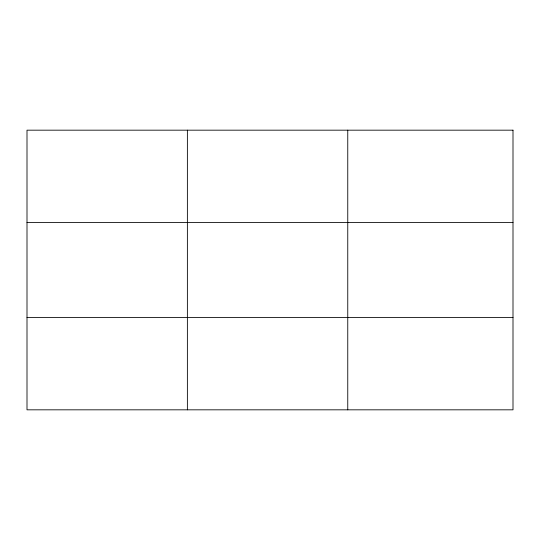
<?xml version="1.0" encoding="UTF-8"?>
<svg xmlns="http://www.w3.org/2000/svg" width="540" height="540" viewBox="0 0 540 540"><rect width="100%" height="100%" fill="white"/><g stroke="black" fill="none" stroke-linecap="round" stroke-linejoin="round"><path stroke-width="0.81" d="M187.38 130.174L187.38 409.826M347.76 130.174L347.76 409.826M27 222.46L513 222.46M27 317.54L513 317.54M513 130.174L513 409.826L27 409.826L27 130.174L513 130.174"/></g></svg>
